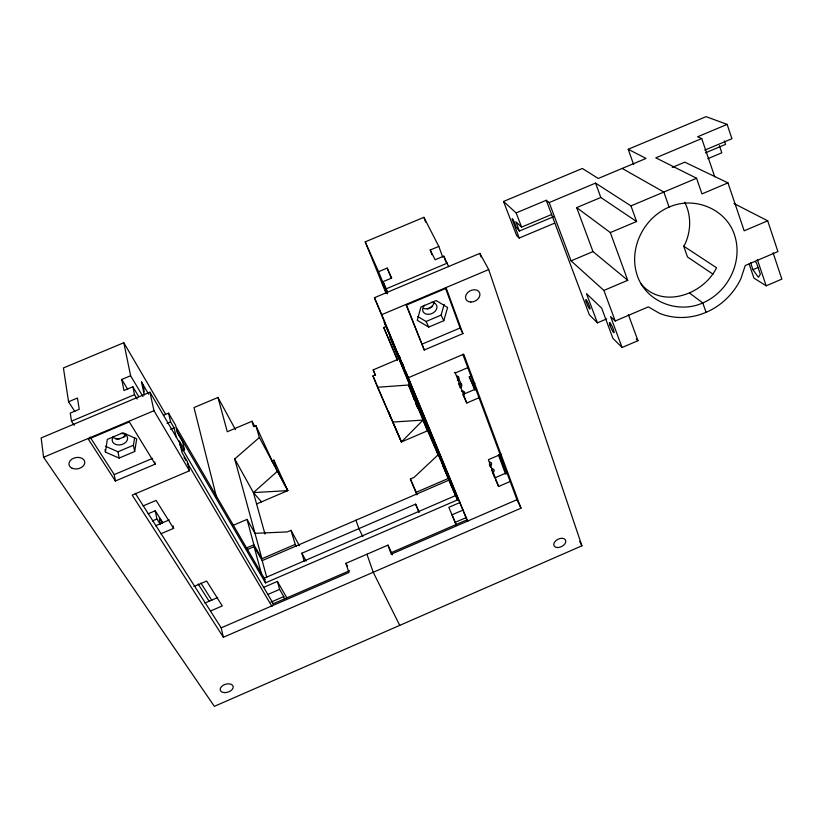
<?xml version="1.0" encoding="UTF-8"?>
<svg xmlns="http://www.w3.org/2000/svg" width="823" height="823" viewBox="0 0 823 823"><rect width="100%" height="100%" fill="white"/><g stroke="black" fill="none" stroke-linecap="round" stroke-linejoin="round"><path stroke-width="1.23" d="M105.437 452.105L107.299 439.4L123.028 432.754L136.7 438.896L134.674 451.508L119.15 458.082L105.437 452.105L105.005 449.574M457.958 378.292L457.938 376.996L461.641 384.794A3.354 2.407 -25.4 0 1 460.18 387.942M134.674 451.508L133.439 445.233L134.643 437.682M443.792 320.703L447.599 307.493L436.211 300.57L420.934 307.02L417.251 320.322L428.711 327.081L443.792 320.703L441.097 315.137L444.183 304.356M713.057 274.224L687.493 256.982L683.707 246.18L685.003 244.081A48.794 45.779 -52.2 0 0 684.715 202.191M392.355 421.139L401.429 441.961L423.053 420.08L408.486 385.02L377.551 387.263L372.963 375.916L375.237 374.949L373.169 369.877L397.53 359.538L383.734 327.451L386.08 326.453M438.402 454.574L414 477.443L410.389 478.996L416.819 494.798M265.006 534.096L253.412 492.607L277.341 471.332L277.053 470.355L287.783 490.621L256.92 503.83M233.032 525.383L247.034 519.385L254.996 533.335L287.361 531.905L291.023 530.331L295.231 544.394L261.93 558.745L234.72 458.956L259.389 437.486L255.86 425.604L253.566 426.581L252.003 421.263L227.302 431.736L217.961 397.458L193.991 407.57L216.552 497.349M641.086 283.925C662.371 309.582 703.788 294.377 716.535 267.753L683.707 246.18M669.109 207.087C643.216 218.064 627.99 249.266 637.486 276.158C646.497 302.051 678.255 314.067 702.791 302.946C728.242 292.021 743.313 261.56 734.517 234.925C725.989 208.569 693.954 195.946 669.109 207.087L663.832 192.047L622.188 168.437M393.939 344.858L384.238 322.143L399.597 358.622L374.434 297.72L479.86 253.381L488.708 269.574L581.912 545.803L214.361 706.34L43.588 457.259L41.15 437.949L149.92 392.18L179.836 443.186M270.87 602.169L283.76 596.572L279.625 589.391L277.402 581.419L263.329 587.499M272.68 604.01L349.693 570.668M265.006 579.557L176.472 427.641L177.562 432.27L265.479 582.859L457.526 499.89L390.092 337.296L455.788 495.837M460.324 502.359L448.823 507.328L456.292 524.992M210.554 610.985L222.261 605.934L206.655 581.048L194.002 586.501M495.662 480.087L498.635 486.475L510.435 481.373M267.825 594.494L279.625 589.391M463.555 509.828L451.981 514.828L456.086 524.549L391.491 552.562L392.324 554.815M395.709 349.23L407.93 377.891L463.74 354.168L520.99 508.182L223.372 637.259L221.192 627.846L348.942 572.499L345.907 563.333L387.942 545.135L391.491 552.562M462.814 354.271L516.967 499.705L391.244 554.177L387.942 545.135M245.738 548.293L253.896 544.795L247.034 519.385M247.188 549.641L254.132 546.657L262.177 560.617L266.765 577.448M501.156 454.203L488.42 459.697L498.635 486.475M415.79 492.463L448.607 478.317M262.177 560.617L448.905 480.159L442.825 465.499L453.442 490.199M304.315 561.409L301.846 553.231L415.636 504.149L419.236 512.245M204.917 603.053L217.704 597.529M507.575 472.381L494.674 477.957L491.557 469.81M455.16 522.348L466.672 517.379M456.086 524.549L467.618 519.57M377.551 387.263L401.429 441.961L427.384 430.861L423.053 420.08L392.725 422.065M606.623 318.933L597.426 322.853L586.47 293.646L601.634 308.069L612.929 338.346L622.085 347.501L637.969 340.701L628.34 314.53M749.156 264.018L753.93 278.081L766.182 285.818L781.85 279.11L773.075 252.784M271.6 461.127L273.905 460.15L287.783 490.621L253.412 492.607L234.72 458.956M148.161 513.789L155.228 510.785L162.728 522.646M474.696 389.711L469.264 376.883L471.6 375.885M622.085 347.501L610.594 316.588L615.234 321.001L648.329 306.876L659.408 313.285A64.379 59.791 -51.2 0 0 741.009 278.421L745.226 265.531L777.92 251.581L767.694 220.821L734.003 203.518M152.44 520.908L156.895 519.004L155.228 510.785M475.015 390.164L472.783 384.187L474.943 383.261M750.535 262.537L752.942 269.677L758.086 267.475M155.506 525.794L169.291 519.899M476.64 388.641L462.793 394.546L466.775 403.003L479.552 397.54M160.886 533.788L173.612 528.345L173.108 525.99M767.694 220.821L744.177 230.821L727.974 182.871L701.968 193.919L696.577 178.252L655.808 157.831L701.731 138.552L714.745 176.842M182.284 450.788L184.537 449.831L182.644 441.786L177.346 432.723L175.597 425.234L168.571 413.167L163.839 415.162M155.177 464.141L129.334 421.901L88.339 439.194L115.395 481.013L155.177 464.141L154.734 462.032M424.277 349.991L462.917 333.593L446.261 288.256L406.48 305.035L424.277 349.991L406.233 305.302M704.766 150.136L731.925 138.727L727.141 124.396L706.083 116.66L628.206 149.272L646.045 158.428L598.27 178.468L582.345 168.468L503.532 201.46L516.144 212.91L546.266 200.277L549.178 202.571L571.069 260.86L603.897 290.437L627.733 280.304L610.316 232.57L576.686 207.602L600.811 197.469L636.591 221.531L610.316 232.57M184.537 449.831L179.301 440.891L182.037 452.588L187.305 461.538L189.475 470.777L132.205 495.127L223.372 637.259M143.099 505.939L156.092 500.415L173.612 528.345M467.896 367.603L455.314 372.973L466.775 403.003M167.048 423.331L170.567 421.839L168.571 413.167M170.608 429.39L174.116 427.909L170.567 421.839M105.478 446.272L117.987 451.765L133.439 445.233M417.786 316.567L426.088 321.484L441.097 315.137M571.069 260.86L592.982 251.591L627.733 280.304M115.395 481.013L114.253 474.593L152.687 458.308M421.674 344.292L460.139 327.986L462.917 333.593M138.758 396.645L132.873 386.769L123.954 390.514L121.763 379.434L130.6 375.73L123.81 342.728L63.422 367.963L68.556 401.758L74.821 411.479M387.232 292.114L383.014 281.682L391.717 278.03L387.18 268.082L378.549 271.703L365.217 241.859L423.907 217.323L438.813 246.416L442.63 256.951M448.638 266.631L443.803 256.148L435.141 259.78L430.223 250.017L438.813 246.416M553.57 216.716L519.385 231.037L515.836 221.737L521.597 227.117L551.636 214.505L546.266 200.277M705.424 152.852L725.547 144.364L724.363 140.856M672.247 167.429L684.777 162.152L727.974 182.871M74.204 425.306L71.498 421.16L134.499 394.659L132.873 386.769M383.014 281.682L386.203 288.822L447.362 263.103M503.532 201.46L516.659 235.584L519.2 238.053L554.609 223.156M707.842 158.685L721.812 152.8L719.395 145.609M549.178 202.571L595.574 183.107L630.974 205.894L696.577 178.252M43.588 457.259L153.973 410.708L149.92 392.18M374.434 297.72L381.769 314.653L488.708 269.574M727.141 124.396L697.544 136.813L701.731 138.552M68.556 401.758L77.444 398.034L79.234 409.298L70.274 413.074L71.498 421.16M689.581 293.091L702.791 302.946L706.093 312.329M636.241 339.066L637.969 340.701M519.385 231.037L515.887 226.706A4.773 0.545 67.3 0 0 513.552 220.595A4.773 0.545 67.3 0 0 512.215 219.329L519.2 238.053M597.426 322.853L589.309 314.746L551.636 214.505M253.412 492.607L261.488 501.876M755.308 261.498L756.687 263.401L760.349 274.244L758.436 277.31L752.942 269.677M90.067 437.085L114.253 474.593M135.229 493.234L221.192 627.846M156.895 519.004L160.331 524.426M198.158 584.001L209.165 601.335M200.925 583.075L211.84 600.337M121.763 379.434L127.668 389.279M134.499 394.659L137.132 399.062M153.973 410.708L189.475 470.777M130.6 375.73L142.945 396.542M184.023 457.269L185.977 460.592M187.284 462.804L271.991 606.52M179.908 444.698L273.38 603.887M144.282 395.03L141.505 382.047L148.654 394.196M123.81 342.728L165.536 414.082M253.896 544.795L261.93 558.745M277.402 581.419L286.754 597.704M301.846 553.231L306.125 561.091M295.231 544.394L296.434 546.585M291.023 530.331L299.366 545.68M217.961 397.458L235.471 429.647M287.783 490.621L259.389 437.486M252.003 421.263L254.842 426.623M255.86 425.604L274.676 466.312M345.907 563.333L347.532 566.471M579.67 541.369L581.912 545.803M399.741 625.377L373.231 572.263L366.945 554.229M362.83 536.606L358.9 528.623L355.958 520.208M469.264 376.883L472.783 384.187M516.967 499.705L520.99 508.182M458.061 377.623L458.072 377.263M460.592 384.207L460.787 384.464M463.719 392.478L463.74 392.139M426.088 321.484L428.711 327.081M387.283 293.729L381.677 281.157L386.501 293.06M410.389 478.996L417.086 494.191M372.963 375.916L390.472 416.901M373.169 369.877L375.566 375.381M399.052 355.495L400.431 358.684M442.537 463.678L432.342 439.955L440.84 460.458M408.486 385.02L448.124 477.186M411.263 392.098L412.128 394.114M457.526 499.89L455.664 495.539L264.214 578.199L265.479 582.859M415.636 402.756L417.991 408.229L417.271 406.49M423.053 420.08L438.052 454.985M448.905 480.159L455.479 495.456M401.429 441.961L388.374 411.346L391.604 419.483M412.94 396.172L414.432 399.711M417.477 407.272L415.42 402.077L416.911 405.616M413.084 396.419L414.525 399.865M383.734 327.451L397.447 360.433M402.354 363.293L403.826 366.842M405.78 371.564L467.793 521.587M399.165 355.968L467.001 520.023M381.769 314.653L407.93 377.891M441.817 462.814L442.795 465.17M365.217 241.859L385.966 293.019M386.203 288.822L387.612 292.299M378.549 271.703L387.448 293.667M387.18 268.082L391.337 278.503M415.636 504.149L418.753 511.999M516.144 212.91L521.597 227.117M458.668 383.755L460.047 387.355M489.335 463.987L490.673 467.485M499.119 454.769L506.258 473.904M498.409 454.893L505.579 474.089M603.897 290.437L615.234 321.001M576.686 207.602L592.982 251.591M445.675 288.667L460.139 327.986M430.223 250.017L431.952 254.698M595.574 183.107L600.811 197.469M423.907 217.323L425.666 222.128M443.803 256.148L445.922 262.012M630.974 205.894L636.591 221.531M628.206 149.272L633.659 164.61M479.86 253.381L481.064 256.941M757.325 259.502L766.182 285.818M276.014 468.822L273.905 460.15M283.76 596.572L284.419 598.907M254.132 546.657L261.251 573.117M174.116 427.909L176.225 437.023M117.987 451.765L119.15 458.082M120.786 433.412A7.839 5.668 -12.3 0 1 127.318 440.068A7.839 5.668 -12.3 0 1 116.434 444.667A7.839 5.668 -12.3 0 1 113.656 436.416M125.898 434.338A7.798 5.658 -12.2 0 1 112.7 437.126M160.639 523.84A5.319 0.967 67.9 0 1 159.549 518.572A5.319 0.967 67.9 0 1 162.46 523.171M431.489 302.278A7.5 5.658 -25.5 0 1 436.365 309.499A7.5 5.658 -25.5 0 1 425.789 313.954A7.5 5.658 -25.5 0 1 424.565 305.199M434.102 302.946A7.469 5.658 -25.5 0 1 423.722 308.594M141.505 382.047A33.095 24.525 -11.5 0 1 144.076 391.882M125.271 435.923A8.281 6.008 -12.2 0 1 123.779 437.208M119.911 438.844A8.281 6.008 -12.2 0 1 115.704 438.916M432.61 306.146A7.932 6.008 -25.5 0 1 427.302 309.036M455.057 372.263A3.385 2.459 -25.4 0 1 454.399 372.809M491.938 468.873A3.169 2.15 -25.4 0 1 494.129 470.252A3.169 2.15 -25.4 0 1 492.638 472.855M489.356 462.115A3.179 2.171 -25.4 0 1 491.568 463.524A3.179 2.171 -25.4 0 1 490.076 466.137M461.384 391.09A3.333 2.387 -25.4 0 1 464.347 391.995A3.333 2.387 -25.4 0 1 463.688 394.865M458.514 383.59A3.354 2.407 -25.4 0 1 461.631 384.794M456.456 375.926A3.374 2.438 -25.4 0 1 458.843 377.551A3.374 2.438 -25.4 0 1 457.31 380.411M72.208 468.297A8.024 5.71 -11 0 0 84.759 463.02A8.024 5.71 -11 0 0 73.586 458.246A8.024 5.71 -11 0 0 72.208 468.297M224.041 692.575A6.697 4.125 -17.1 0 0 233.176 686.567A6.697 4.125 -17.1 0 0 222.868 685.477A6.697 4.125 -17.1 0 0 224.041 692.575M470.859 302.051A7.592 5.699 -27.5 0 0 479.696 292.967A7.592 5.699 -27.5 0 0 467.598 292.669A7.592 5.699 -27.5 0 0 470.859 302.051M558.004 547.562A6.43 4.094 -26.4 0 0 565.668 540.361A6.43 4.094 -26.4 0 0 555.659 540.834A6.43 4.094 -26.4 0 0 558.004 547.562M609.905 324.982A5.545 0.813 66.6 0 0 613.917 332.718A5.545 0.813 66.6 0 0 611.53 325.178A5.545 0.813 66.6 0 0 609.905 324.982M586.223 301.918A5.205 0.72 66.8 0 0 589.916 309.129A5.205 0.72 66.8 0 0 587.601 301.969A5.205 0.72 66.8 0 0 586.223 301.918"/></g></svg>
